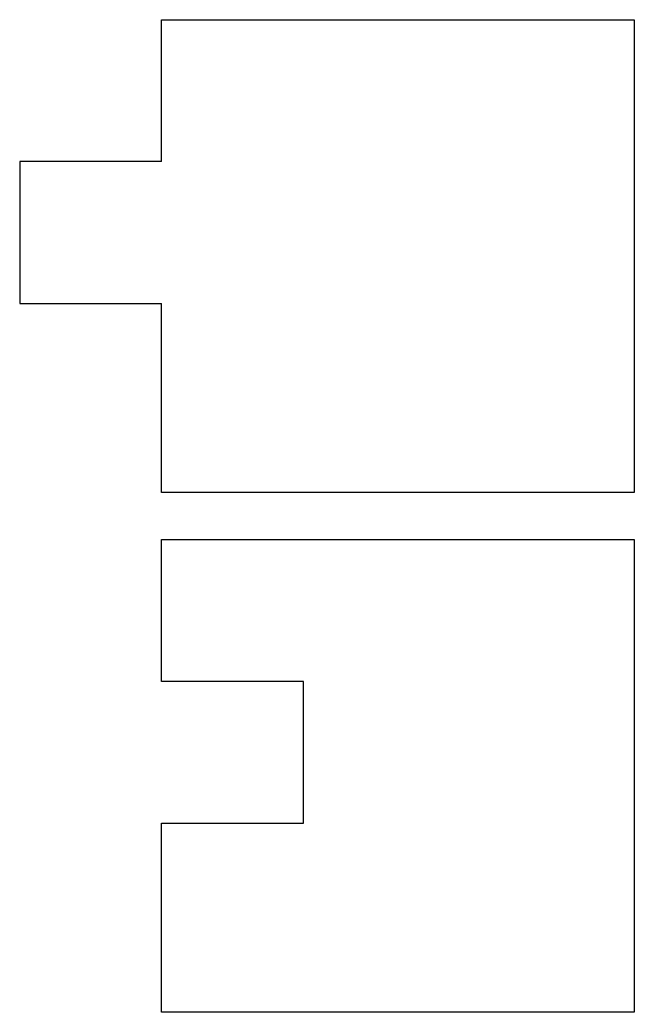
# Model space of a CAD drawing. Header units: millimetres. Extents: x 7 to 20, y 29 to 50.
import ezdxf

# ---------------------------------------------------------------- set-up
doc = ezdxf.new("R2010")
doc.units = ezdxf.units.MM
doc.layers.get('0').update_dxf_attribs({"lineweight": 25, "true_color": 0xffffff})

msp = doc.modelspace()

# ---------------------------------------------------------------- linework, layer by layer
at = {"flags": 128}
for points in [[(10, 47), (10, 50), (20, 50), (20, 40), (10, 40), (10, 44)], [(10, 47), (7, 47), (7, 44), (10, 44)], [(10, 36), (10, 39), (20, 39), (20, 29), (10, 29), (10, 33)], [(10, 33), (13, 33), (13, 36), (10, 36)]]:
    msp.add_lwpolyline(points, dxfattribs=at)

doc.saveas('drawing.dxf')
